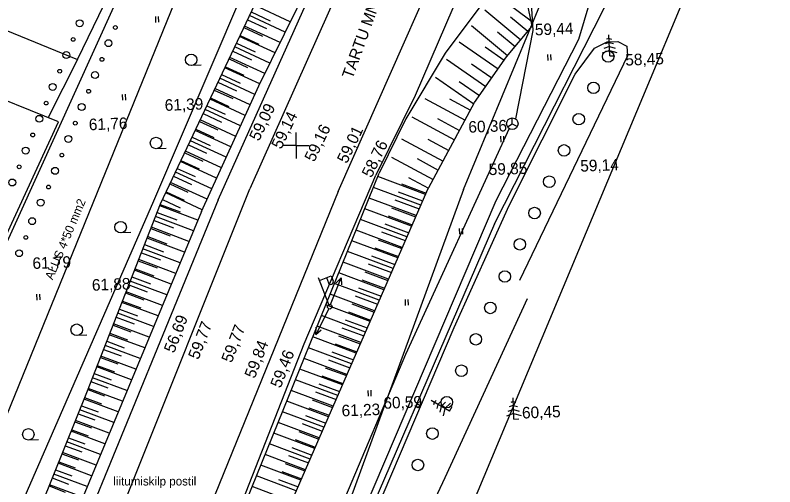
# Model space of a CAD drawing. Extents: x 641449 to 641928, y 6457349 to 6457815.
# Drawn here: x 641625.6 to 641691.5, y 6457620.4 to 6457661.3 of the extents above; entities that cross this region are included whole.
import ezdxf

# ---------------------------------------------------------------- set-up
doc = ezdxf.new("R2010")
doc.units = 0
for name, color, linetype in [('11', 7, 'Continuous'), ('12', 7, 'Continuous'), ('15', 7, 'Continuous'), ('17', 7, 'Continuous'), ('22', 7, 'Continuous'), ('28', 7, 'Continuous'), ('30', 7, 'Continuous'), ('40', 7, 'Continuous'), ('41', 7, 'Continuous'), ('42', 7, 'Continuous'), ('53', 7, 'Continuous'), ('57', 7, 'Continuous'), ('58', 7, 'Continuous'), ('59', 7, 'Continuous'), ('61', 7, 'Continuous'), ('7', 7, 'Continuous'), ('8', 7, 'Continuous')]:
    doc.layers.add(name, color=color, linetype=linetype)

# ---------------------------------------------------------------- blocks, each defined once
blk = doc.blocks.new('SIDEKA')
at = {"layer": '7'}
for p, q in [((-43.7, -24.3), (0, 0)), ((0, 0), (0.8, 50)), ((0, 0), (42.9, -25.7))]:
    blk.add_line(p, q, dxfattribs=at)
blk.add_circle((0, 0), 50, dxfattribs=at)
blk = doc.blocks.new('KRTRIS')
at = {"layer": '61'}
for q in [(0, 112.5), (-112.5, 0), (112.5, 0), (0, -112.5)]:
    blk.add_line((0, 0), q, dxfattribs=at)

msp = doc.modelspace()

# ---------------------------------------------------------------- linework, layer by layer
at = {"layer": '11'}
for p, q in [((641652.827, 6457636.211), (641651.914, 6457638.538)), ((641652.007, 6457638.3), (641653.031, 6457638.701)), ((641652.616, 6457638.544), (641652.785, 6457638.096)), ((641653.031, 6457638.701), (641653.201, 6457638.254))]:
    msp.add_line(p, q, dxfattribs=at)
msp.add_circle((641652.9, 6457636.025), 0.2, dxfattribs=at)
msp.add_arc((641652.993, 6457638.175), 0.222, 200.74091, 20.74091, dxfattribs=at)
at = {"layer": '12'}
for p, q in [((641652.973, 6457636.211), (641653.885, 6457638.539)), ((641653.885, 6457638.539), (641653.446, 6457638.094)), ((641653.885, 6457638.539), (641653.905, 6457637.914)), ((641652.81, 6457635.846), (641651.681, 6457633.616)), ((641651.681, 6457633.616), (641651.72, 6457634.239)), ((641651.681, 6457633.616), (641652.16, 6457634.017))]:
    msp.add_line(p, q, dxfattribs=at)
msp.add_lwpolyline([(641620.224, 6457615.164), (641640.942, 6457666.121)], dxfattribs=at)
msp.add_circle((641652.9, 6457636.025), 0.2, dxfattribs=at)
msp.add_circle((641652.9, 6457636.025), 0.2, dxfattribs=at)
at = {"layer": '15'}
msp.add_lwpolyline([(641642.63, 6457577.868), (641662.89, 6457621.198), (641670.033, 6457636.728)], dxfattribs=at)
at = {"layer": '17'}
for p, q in [((641670.537, 6457659.991), (641669.755, 6457673.393)), ((641669.041, 6457652.317), (641670.537, 6457659.991)), ((641659.481, 6457631.914), (641668.472, 6457651.495)), ((641640.116, 6457586.011), (641659.481, 6457631.914))]:
    msp.add_line(p, q, dxfattribs=at)
at = {"layer": '22'}
msp.add_line((641637.654, 6457645.21), (641654.332, 6457684.296), dxfattribs=at)
for points in [[(641664.487, 6457646.2), (641672.396, 6457665.254), (641676.047, 6457674.701)], [(641667.319, 6457645.233), (641674.498, 6457659.237), (641678.74, 6457673.511)], [(641667.181, 6457643.222), (641679.301, 6457667.068), (641681.89, 6457672.119)], [(641664.487, 6457646.2), (641651.434, 6457610.458), (641646.381, 6457584.905), (641623.476, 6457535.991), (641615.916, 6457519.897)], [(641615.916, 6457519.897), (641624.123, 6457535.899), (641625.846, 6457539.886), (641642.714, 6457573.876), (641646.896, 6457584.566), (641652.375, 6457610.207), (641667.319, 6457645.233)], [(641616.151, 6457601.31), (641624.309, 6457614.66), (641637.654, 6457645.21)], [(641667.181, 6457643.222), (641652.882, 6457610.083), (641647.471, 6457584.516), (641625.652, 6457538.825), (641624.411, 6457534.505), (641616.148, 6457520.516)]]:
    msp.add_lwpolyline(points, dxfattribs=at)
at = {"layer": '28'}
for points in [[(641631.035, 6457657.461), (641633.34, 6457662.238), (641629.935, 6457663.496)], [(641620.289, 6457632.355), (641629.393, 6457652.065), (641621.931, 6457655.074), (641624.158, 6457660.275), (641631.035, 6457657.461), (641628.493, 6457652.428)]]:
    msp.add_lwpolyline(points, dxfattribs=at)
at = {"layer": '30'}
msp.add_line((641626.535, 6457597.665), (641645.979, 6457646.237), dxfattribs=at)
for points in [[(641643.216, 6457645.28), (641652.469, 6457665.947), (641659.482, 6457682.021)], [(641661.316, 6457681.21), (641653.825, 6457663.915), (641645.979, 6457646.237)], [(641653.614, 6457646.014), (641666.269, 6457674.538), (641667.954, 6457678.277)], [(641670.179, 6457677.294), (641660.309, 6457654.347), (641656.89, 6457647.426)], [(641633.595, 6457553.491), (641638.259, 6457552.855), (641638.729, 6457555.476), (641622.925, 6457557.967), (641627.027, 6457569.998), (641634.437, 6457591.345), (641650.69, 6457632.794), (641656.89, 6457647.426)], [(641653.614, 6457646.014), (641639.262, 6457610.659), (641633.263, 6457594.822)], [(641643.216, 6457645.28), (641630.999, 6457615.454), (641622.789, 6457595.865), (641616.122, 6457578.531), (641610.859, 6457562.796), (641610.543, 6457562.54), (641609.968, 6457562.681), (641600.477, 6457568.258)]]:
    msp.add_lwpolyline(points, dxfattribs=at)
at = {"layer": '40'}
for points in [[(641697.059, 6457490.928), (641652.285, 6457518.92), (641670.836, 6457551.677), (641686.503, 6457599.776), (641660.732, 6457608.025), (641703.18, 6457709.588), (641805.67, 6457662.24)], [(641593.872, 6457688.487), (641600.189, 6457680.251), (641637.552, 6457669.55), (641620.762, 6457632.566), (641615.672, 6457634.855), (641593.617, 6457644.055), (641584.853, 6457647.676), (641587.28, 6457658.876)]]:
    msp.add_lwpolyline(points, close=True, dxfattribs=at)
at = {"layer": '41'}
for p, q in [((641637.827, 6457660.682), (641637.808, 6457661.182)), ((641638.084, 6457660.692), (641638.065, 6457661.192)), ((641671.824, 6457657.387), (641671.805, 6457657.886)), ((641672.081, 6457657.396), (641672.062, 6457657.896)), ((641641.758, 6457656.966), (641640.917, 6457656.934)), ((641634.957, 6457653.935), (641634.938, 6457654.434)), ((641635.214, 6457653.944), (641635.195, 6457654.444)), ((641667.745, 6457650.305), (641667.726, 6457650.804)), ((641668.002, 6457650.315), (641667.983, 6457650.814)), ((641638.718, 6457649.756), (641637.878, 6457649.725)), ((641664.171, 6457642.303), (641664.152, 6457642.803)), ((641664.429, 6457642.313), (641664.41, 6457642.812)), ((641635.648, 6457642.458), (641634.807, 6457642.426)), ((641627.538, 6457636.6), (641627.519, 6457637.099)), ((641627.795, 6457636.61), (641627.776, 6457637.109)), ((641659.471, 6457636.137), (641659.452, 6457636.636)), ((641659.728, 6457636.146), (641659.709, 6457636.646)), ((641631.84, 6457633.558), (641630.999, 6457633.527)), ((641656.244, 6457628.265), (641656.225, 6457628.765)), ((641656.502, 6457628.275), (641656.483, 6457628.775)), ((641627.647, 6457624.488), (641626.807, 6457624.456))]:
    msp.add_line(p, q, dxfattribs=at)
for points in [[(641668.452, 6457644.789), (641674.161, 6457656.199), (641675.844, 6457658.455), (641676.956, 6457658.992), (641677.874, 6457659.027), (641678.667, 6457658.633), (641678.699, 6457657.785), (641669.351, 6457638.296)], [(641653.536, 6457610.389), (641663.682, 6457634.219), (641668.452, 6457644.789)]]:
    msp.add_lwpolyline(points, dxfattribs=at)
for centre in [(641640.881, 6457657.432), (641637.842, 6457650.223), (641634.771, 6457642.925), (641630.963, 6457634.025), (641626.77, 6457624.955)]:
    msp.add_circle(centre, 0.5, dxfattribs=at)
at = {"layer": '42'}
for p, q in [((641638.233, 6457644.957), (641649.658, 6457669.135)), ((641667.326, 6457663.082), (641670.346, 6457660.827)), ((641649.478, 6457660.731), (641646.367, 6457662.17)), ((641649.037, 6457659.833), (641645.94, 6457661.266)), ((641646.091, 6457661.587), (641647.728, 6457660.83)), ((641666.336, 6457661.765), (641669.451, 6457659.167)), ((641668.559, 6457661.17), (641670.07, 6457659.91)), ((641645.771, 6457660.909), (641647.403, 6457660.153)), ((641645.45, 6457660.23), (641647.079, 6457659.477)), ((641648.596, 6457658.936), (641645.513, 6457660.362)), ((641665.188, 6457660.403), (641668.309, 6457657.799)), ((641667.449, 6457659.849), (641668.964, 6457658.585)), ((641648.154, 6457658.038), (641645.085, 6457659.458)), ((641645.13, 6457659.552), (641646.755, 6457658.801)), ((641647.713, 6457657.14), (641644.658, 6457658.554)), ((641644.81, 6457658.874), (641646.43, 6457658.124)), ((641664.121, 6457659.003), (641667.493, 6457656.649)), ((641666.377, 6457658.569), (641668.028, 6457657.416)), ((641644.489, 6457658.196), (641646.106, 6457657.448)), ((641644.169, 6457657.518), (641645.781, 6457656.772)), ((641647.272, 6457656.242), (641644.231, 6457657.649)), ((641663.018, 6457657.482), (641666.418, 6457655.109)), ((641646.831, 6457655.345), (641643.804, 6457656.745)), ((641643.848, 6457656.84), (641645.457, 6457656.096)), ((641665.194, 6457657.085), (641666.944, 6457655.863)), ((641643.528, 6457656.162), (641645.133, 6457655.419)), ((641662.077, 6457655.927), (641665.379, 6457653.622)), ((641643.207, 6457655.483), (641644.808, 6457654.743)), ((641646.411, 6457654.437), (641643.376, 6457655.841)), ((641664.131, 6457655.565), (641665.883, 6457654.342)), ((641642.887, 6457654.805), (641644.484, 6457654.067)), ((641645.996, 6457653.527), (641642.949, 6457654.937)), ((641645.58, 6457652.618), (641642.522, 6457654.033)), ((641642.567, 6457654.127), (641644.159, 6457653.39)), ((641661.147, 6457654.093), (641664.64, 6457652.213)), ((641663.268, 6457654.053), (641665.1, 6457653.068)), ((641642.246, 6457653.449), (641643.835, 6457652.714)), ((641641.926, 6457652.771), (641643.51, 6457652.038)), ((641645.165, 6457651.708), (641642.095, 6457653.128)), ((641641.605, 6457652.093), (641643.186, 6457651.362)), ((641644.75, 6457650.798), (641641.667, 6457652.224)), ((641660.007, 6457652.49), (641663.715, 6457650.495)), ((641662.253, 6457652.336), (641664.155, 6457651.312)), ((641644.335, 6457649.889), (641641.24, 6457651.32)), ((641641.285, 6457651.415), (641642.862, 6457650.685)), ((641640.964, 6457650.737), (641642.537, 6457650.009)), ((641640.644, 6457650.058), (641642.213, 6457649.333)), ((641643.919, 6457648.979), (641640.813, 6457650.416)), ((641659.12, 6457650.578), (641662.718, 6457648.642)), ((641661.401, 6457650.544), (641663.216, 6457649.568)), ((641640.324, 6457649.38), (641641.888, 6457648.656)), ((641643.504, 6457648.069), (641640.386, 6457649.512)), ((641640.003, 6457648.702), (641641.564, 6457647.98)), ((641658.26, 6457648.986), (641661.86, 6457647.048)), ((641660.465, 6457648.87), (641662.307, 6457647.878)), ((641639.683, 6457648.024), (641641.239, 6457647.304)), ((641643.089, 6457647.159), (641639.959, 6457648.608)), ((641639.362, 6457647.346), (641640.915, 6457646.628)), ((641642.673, 6457646.25), (641639.531, 6457647.703)), ((641661.19, 6457645.76), (641657.069, 6457647.303)), ((641639.042, 6457646.668), (641640.591, 6457645.951)), ((641642.258, 6457645.34), (641639.104, 6457646.799)), ((641659.11, 6457646.684), (641661.244, 6457645.885)), ((641659.726, 6457647.243), (641661.462, 6457646.308)), ((641638.722, 6457645.99), (641640.266, 6457645.275)), ((641660.79, 6457644.842), (641656.693, 6457646.376)), ((641658.823, 6457645.991), (641660.944, 6457645.197)), ((641641.843, 6457644.43), (641638.677, 6457645.895)), ((641660.39, 6457643.924), (641656.317, 6457645.449)), ((641641.465, 6457643.535), (641638.161, 6457644.772)), ((641638.211, 6457644.899), (641639.919, 6457644.259)), ((641638.401, 6457645.311), (641639.942, 6457644.599)), ((641658.536, 6457645.297), (641660.644, 6457644.508)), ((641637.938, 6457644.2), (641639.635, 6457643.565)), ((641659.99, 6457643.006), (641655.941, 6457644.522)), ((641658.249, 6457644.604), (641660.344, 6457643.819)), ((641637.664, 6457643.502), (641639.351, 6457642.87)), ((641641.081, 6457642.611), (641637.797, 6457643.841)), ((641659.59, 6457642.088), (641655.565, 6457643.595)), ((641657.963, 6457643.91), (641660.044, 6457643.131)), ((641637.391, 6457642.803), (641639.067, 6457642.176)), ((641640.697, 6457641.687), (641637.433, 6457642.909)), ((641657.676, 6457643.217), (641659.744, 6457642.442)), ((641637.118, 6457642.105), (641638.783, 6457641.481)), ((641659.19, 6457641.17), (641655.189, 6457642.668)), ((641657.389, 6457642.523), (641659.444, 6457641.754)), ((641636.845, 6457641.406), (641638.498, 6457640.787)), ((641640.313, 6457640.763), (641637.068, 6457641.978)), ((641658.79, 6457640.252), (641654.814, 6457641.741)), ((641657.102, 6457641.83), (641659.144, 6457641.065)), ((641639.929, 6457639.839), (641636.704, 6457641.047)), ((641658.39, 6457639.334), (641654.438, 6457640.814)), ((641656.815, 6457641.137), (641658.845, 6457640.377)), ((641639.545, 6457638.915), (641636.34, 6457640.115)), ((641636.572, 6457640.708), (641638.214, 6457640.093)), ((641656.528, 6457640.443), (641658.545, 6457639.688)), ((641636.298, 6457640.009), (641637.93, 6457639.398)), ((641657.99, 6457638.416), (641654.062, 6457639.887)), ((641656.241, 6457639.75), (641658.245, 6457639)), ((641639.161, 6457637.991), (641635.976, 6457639.184)), ((641636.025, 6457639.31), (641637.646, 6457638.704)), ((641657.59, 6457637.498), (641653.686, 6457638.96)), ((641655.954, 6457639.056), (641657.945, 6457638.311)), ((641638.777, 6457637.067), (641635.611, 6457638.252)), ((641635.752, 6457638.612), (641637.362, 6457638.009)), ((641655.667, 6457638.363), (641657.645, 6457637.623)), ((641635.479, 6457637.913), (641637.077, 6457637.315)), ((641657.191, 6457636.58), (641653.31, 6457638.033)), ((641655.381, 6457637.669), (641657.345, 6457636.934)), ((641635.205, 6457637.215), (641636.793, 6457636.62)), ((641638.394, 6457636.143), (641635.247, 6457637.321)), ((641656.791, 6457635.662), (641652.934, 6457637.106)), ((641655.094, 6457636.976), (641657.045, 6457636.245)), ((641638.01, 6457635.219), (641634.883, 6457636.39)), ((641634.932, 6457636.516), (641636.509, 6457635.926)), ((641656.391, 6457634.744), (641652.558, 6457636.179)), ((641654.807, 6457636.283), (641656.745, 6457635.557)), ((641637.626, 6457634.295), (641634.518, 6457635.458)), ((641634.659, 6457635.818), (641636.225, 6457635.231)), ((641654.52, 6457635.589), (641656.445, 6457634.868)), ((641634.386, 6457635.119), (641635.941, 6457634.537)), ((641655.991, 6457633.825), (641652.182, 6457635.252)), ((641654.233, 6457634.896), (641656.145, 6457634.18)), ((641634.113, 6457634.421), (641635.657, 6457633.843)), ((641637.242, 6457633.371), (641634.154, 6457634.527)), ((641655.591, 6457632.907), (641651.806, 6457634.325)), ((641653.946, 6457634.202), (641655.845, 6457633.491)), ((641636.858, 6457632.447), (641633.79, 6457633.595)), ((641633.839, 6457633.722), (641635.372, 6457633.148)), ((641653.659, 6457633.509), (641655.545, 6457632.803)), ((641633.566, 6457633.024), (641635.088, 6457632.454)), ((641655.191, 6457631.989), (641651.43, 6457633.398)), ((641653.372, 6457632.815), (641655.245, 6457632.114)), ((641633.293, 6457632.325), (641634.804, 6457631.759)), ((641636.474, 6457631.523), (641633.426, 6457632.664)), ((641654.791, 6457631.071), (641651.054, 6457632.471)), ((641633.02, 6457631.626), (641634.52, 6457631.065)), ((641636.09, 6457630.599), (641633.061, 6457631.733)), ((641654.391, 6457630.153), (641650.678, 6457631.543)), ((641653.085, 6457632.122), (641654.946, 6457631.426)), ((641632.747, 6457630.928), (641634.236, 6457630.37)), ((641652.799, 6457631.429), (641654.646, 6457630.737)), ((641632.473, 6457630.229), (641633.951, 6457629.676)), ((641635.706, 6457629.675), (641632.697, 6457630.801)), ((641653.991, 6457629.235), (641650.302, 6457630.616)), ((641652.512, 6457630.735), (641654.346, 6457630.048)), ((641632.2, 6457629.531), (641633.667, 6457628.981)), ((641635.322, 6457628.751), (641632.333, 6457629.87)), ((641653.591, 6457628.317), (641649.926, 6457629.689)), ((641652.225, 6457630.042), (641654.046, 6457629.36)), ((641634.938, 6457627.827), (641631.968, 6457628.938)), ((641651.938, 6457629.348), (641653.746, 6457628.671)), ((641631.927, 6457628.832), (641633.383, 6457628.287)), ((641653.192, 6457627.399), (641649.55, 6457628.762)), ((641651.651, 6457628.655), (641653.446, 6457627.983)), ((641634.554, 6457626.902), (641631.597, 6457628.01)), ((641631.648, 6457628.136), (641633.099, 6457627.593)), ((641652.792, 6457626.481), (641649.174, 6457627.835)), ((641651.364, 6457627.961), (641653.146, 6457627.294)), ((641634.17, 6457625.978), (641631.223, 6457627.082)), ((641631.367, 6457627.44), (641632.815, 6457626.898)), ((641652.392, 6457625.563), (641648.798, 6457626.908)), ((641651.077, 6457627.268), (641652.846, 6457626.606)), ((641631.087, 6457626.744), (641632.53, 6457626.204)), ((641650.789, 6457626.575), (641652.546, 6457625.917)), ((641630.807, 6457626.048), (641632.246, 6457625.509)), ((641633.786, 6457625.054), (641630.85, 6457626.154)), ((641651.992, 6457624.645), (641648.422, 6457625.981)), ((641650.498, 6457625.883), (641652.246, 6457625.229)), ((641633.402, 6457624.13), (641630.476, 6457625.226)), ((641630.527, 6457625.352), (641631.962, 6457624.815)), ((641651.592, 6457623.727), (641648.046, 6457625.054)), ((641650.206, 6457625.192), (641651.946, 6457624.54)), ((641633.019, 6457623.206), (641630.102, 6457624.298)), ((641630.246, 6457624.656), (641631.678, 6457624.12)), ((641649.914, 6457624.5), (641651.646, 6457623.852)), ((641629.966, 6457623.96), (641631.394, 6457623.426)), ((641651.192, 6457622.809), (641647.67, 6457624.127)), ((641649.623, 6457623.808), (641651.346, 6457623.163)), ((641629.686, 6457623.265), (641631.11, 6457622.731)), ((641632.635, 6457622.282), (641629.728, 6457623.37)), ((641650.792, 6457621.891), (641647.294, 6457623.2)), ((641649.331, 6457623.117), (641651.046, 6457622.474)), ((641632.251, 6457621.358), (641629.355, 6457622.442)), ((641629.406, 6457622.569), (641630.825, 6457622.037)), ((641649.039, 6457622.425), (641650.747, 6457621.786)), ((641629.125, 6457621.873), (641630.541, 6457621.343)), ((641650.392, 6457620.973), (641646.918, 6457622.273)), ((641648.747, 6457621.734), (641650.447, 6457621.097)), ((641628.845, 6457621.177), (641630.257, 6457620.648)), ((641631.867, 6457620.434), (641628.981, 6457621.515)), ((641649.992, 6457620.054), (641646.542, 6457621.346)), ((641648.456, 6457621.042), (641650.147, 6457620.409)), ((641628.565, 6457620.481), (641629.973, 6457619.954)), ((641631.483, 6457619.51), (641628.607, 6457620.587)), ((641649.592, 6457619.136), (641646.166, 6457620.419))]:
    msp.add_line(p, q, dxfattribs=at)
for points in [[(641641.776, 6457644.283), (641646.749, 6457655.179), (641651.199, 6457664.233), (641653.692, 6457669.014)], [(641669.019, 6457666.222), (641662.893, 6457658.012), (641659.504, 6457652.308), (641657.192, 6457647.605)], [(641661.285, 6457645.979), (641665.458, 6457653.735), (641668.226, 6457657.7), (641670.443, 6457660.357), (641670.128, 6457661.889), (641669.196, 6457663.827), (641669.118, 6457665.883)], [(641635.79, 6457594.174), (641644.716, 6457616.841), (641657.192, 6457647.605)], [(641661.285, 6457645.979), (641644.884, 6457608.326), (641638.842, 6457593.333)], [(641603.21, 6457566.923), (641606.613, 6457566.803), (641607.105, 6457566.946), (641612.601, 6457581.568), (641615.422, 6457588.053), (641620.978, 6457601.642), (641631.886, 6457628.729), (641638.233, 6457644.957)], [(641641.776, 6457644.283), (641629.948, 6457615.817), (641619.001, 6457589.567), (641615.408, 6457580.625), (641610.932, 6457568.083), (641609.765, 6457566.22), (641609.765, 6457566.22), (641609.765, 6457566.22), (641609.765, 6457566.22), (641609.765, 6457566.22)]]:
    msp.add_lwpolyline(points, dxfattribs=at)
at = {"layer": '8'}
for p, q in [((641677.113, 6457659.297), (641676.899, 6457659.221)), ((641677.171, 6457657.769), (641677.101, 6457659.61)), ((641677.113, 6457659.297), (641677.332, 6457659.237)), ((641677.139, 6457658.595), (641676.648, 6457658.419)), ((641677.126, 6457658.946), (641676.774, 6457658.82)), ((641677.126, 6457658.946), (641677.487, 6457658.847)), ((641677.139, 6457658.595), (641677.642, 6457658.457)), ((641677.153, 6457658.244), (641676.523, 6457658.018)), ((641677.153, 6457658.244), (641677.798, 6457658.067)), ((641677.171, 6457657.769), (641677.614, 6457657.785)), ((641663.283, 6457626.974), (641661.681, 6457627.884)), ((641661.953, 6457627.73), (641661.905, 6457627.508)), ((641661.953, 6457627.73), (641662.12, 6457627.885)), ((641662.258, 6457627.556), (641662.18, 6457627.19)), ((641662.258, 6457627.556), (641662.533, 6457627.811)), ((641662.564, 6457627.383), (641662.946, 6457627.737)), ((641662.869, 6457627.209), (641663.36, 6457627.664)), ((641668.798, 6457627.806), (641668.584, 6457627.729)), ((641668.856, 6457626.277), (641668.786, 6457628.118)), ((641668.798, 6457627.806), (641669.017, 6457627.746)), ((641662.564, 6457627.383), (641662.455, 6457626.873)), ((641662.869, 6457627.209), (641662.73, 6457626.555)), ((641663.283, 6457626.974), (641663.502, 6457627.36)), ((641668.824, 6457627.104), (641668.333, 6457626.928)), ((641668.811, 6457627.455), (641668.459, 6457627.328)), ((641668.811, 6457627.455), (641669.172, 6457627.356)), ((641668.824, 6457627.104), (641669.327, 6457626.965)), ((641668.838, 6457626.753), (641668.208, 6457626.527)), ((641668.838, 6457626.753), (641669.482, 6457626.575)), ((641668.856, 6457626.277), (641669.299, 6457626.294))]:
    msp.add_line(p, q, dxfattribs=at)
for centre, radius in [((641631.227, 6457660.608), 0.3), ((641634.311, 6457660.242), 0.163), ((641630.659, 6457659.206), 0.163), ((641633.716, 6457658.879), 0.3), ((641630.057, 6457657.845), 0.3), ((641677.038, 6457657.723), 0.5), ((641633.153, 6457657.475), 0.163), ((641629.488, 6457656.444), 0.163), ((641632.558, 6457656.112), 0.3), ((641628.887, 6457655.083), 0.3), ((641675.762, 6457655.008), 0.5), ((641631.995, 6457654.707), 0.163), ((641628.318, 6457653.681), 0.163), ((641631.4, 6457653.344), 0.3), ((641627.716, 6457652.321), 0.3), ((641674.485, 6457652.293), 0.5), ((641630.838, 6457651.94), 0.163), ((641627.148, 6457650.919), 0.163), ((641630.242, 6457650.576), 0.3), ((641673.209, 6457649.578), 0.5), ((641626.546, 6457649.558), 0.3), ((641629.68, 6457649.172), 0.163), ((641625.977, 6457648.157), 0.163), ((641629.084, 6457647.809), 0.3), ((641671.932, 6457646.863), 0.5), ((641625.376, 6457646.796), 0.3), ((641628.522, 6457646.404), 0.163), ((641628.522, 6457646.404), 0.163), ((641627.84, 6457645.054), 0.3), ((641670.656, 6457644.148), 0.5), ((641627.099, 6457643.444), 0.3), ((641626.552, 6457642.033), 0.163), ((641669.379, 6457641.433), 0.5), ((641625.972, 6457640.664), 0.3), ((641668.074, 6457638.645), 0.5), ((641666.819, 6457635.92), 0.5), ((641665.563, 6457633.195), 0.5), ((641664.308, 6457630.471), 0.5), ((641663.052, 6457627.746), 0.5), ((641660.554, 6457627.41), 0.152), ((641661.796, 6457625.022), 0.5), ((641660.541, 6457622.297), 0.5)]:
    msp.add_circle(centre, radius, dxfattribs=at)

# ---------------------------------------------------------------- block references
at = {"layer": '61', "xscale": 0.01, "yscale": 0.01}
msp.add_blockref('KRTRIS', (641650, 6457650), dxfattribs=at)
at = {"layer": '7', "xscale": 0.01, "yscale": 0.009999999999999998, "rotation": 2.173409999882874}
msp.add_blockref('SIDEKA', (641668.727, 6457651.896), dxfattribs=at)

# ---------------------------------------------------------------- texts
at = {"layer": '53'}
msp.add_text('ALUS 4*50 mm2', height=0.75, rotation=67.18163, dxfattribs=at).set_placement((641628.872, 6457638.297))
at = {"layer": '57'}
msp.add_text('liitumiskilp postil', height=0.75, dxfattribs=at).set_placement((641634.139, 6457620.519))
at = {"layer": '58'}
msp.add_text('TARTU MNT.', height=1, rotation=70.177, dxfattribs=at).set_placement((641654.868, 6457655.721))
at = {"layer": '59'}
for s, rotation, p in [('59,44', 2.17341, (641670.699, 6457659.548)), ('58,45', 2.17341, (641678.537, 6457656.927)), ('61,39', 2.17341, (641638.609, 6457653.003)), ('59,09', 64.2597, (641646.763, 6457650.323)), ('59,14', 64.2597, (641648.687, 6457649.618)), ('61,76', 2.17341, (641632.03, 6457651.321)), ('60,36', 2.17341, (641664.935, 6457651.11)), ('59,16', 64.2597, (641651.552, 6457648.511)), ('59,01', 64.2597, (641654.38, 6457648.375)), ('58,76', 64.2597, (641656.52, 6457647.143)), ('59,14', 2.17341, (641674.633, 6457647.731)), ('59,85', 2.17341, (641666.698, 6457647.43)), ('61,79', 2.17341, (641627.145, 6457639.29)), ('61,88', 2.17341, (641632.297, 6457637.403)), ('56,69', 68.75855, (641639.409, 6457631.945)), ('59,77', 68.75855, (641641.514, 6457631.374)), ('59,77', 68.75855, (641644.391, 6457631.093)), ('59,84', 68.75855, (641646.397, 6457629.737)), ('59,46', 68.75855, (641648.642, 6457628.911)), ('60,59', 2.17341, (641657.567, 6457627.167)), ('61,23', 2.17341, (641653.944, 6457626.508)), ('60,45', 2.17341, (641669.583, 6457626.321))]:
    msp.add_text(s, height=1, rotation=rotation, dxfattribs=at).set_placement(p)

doc.saveas('drawing.dxf')
